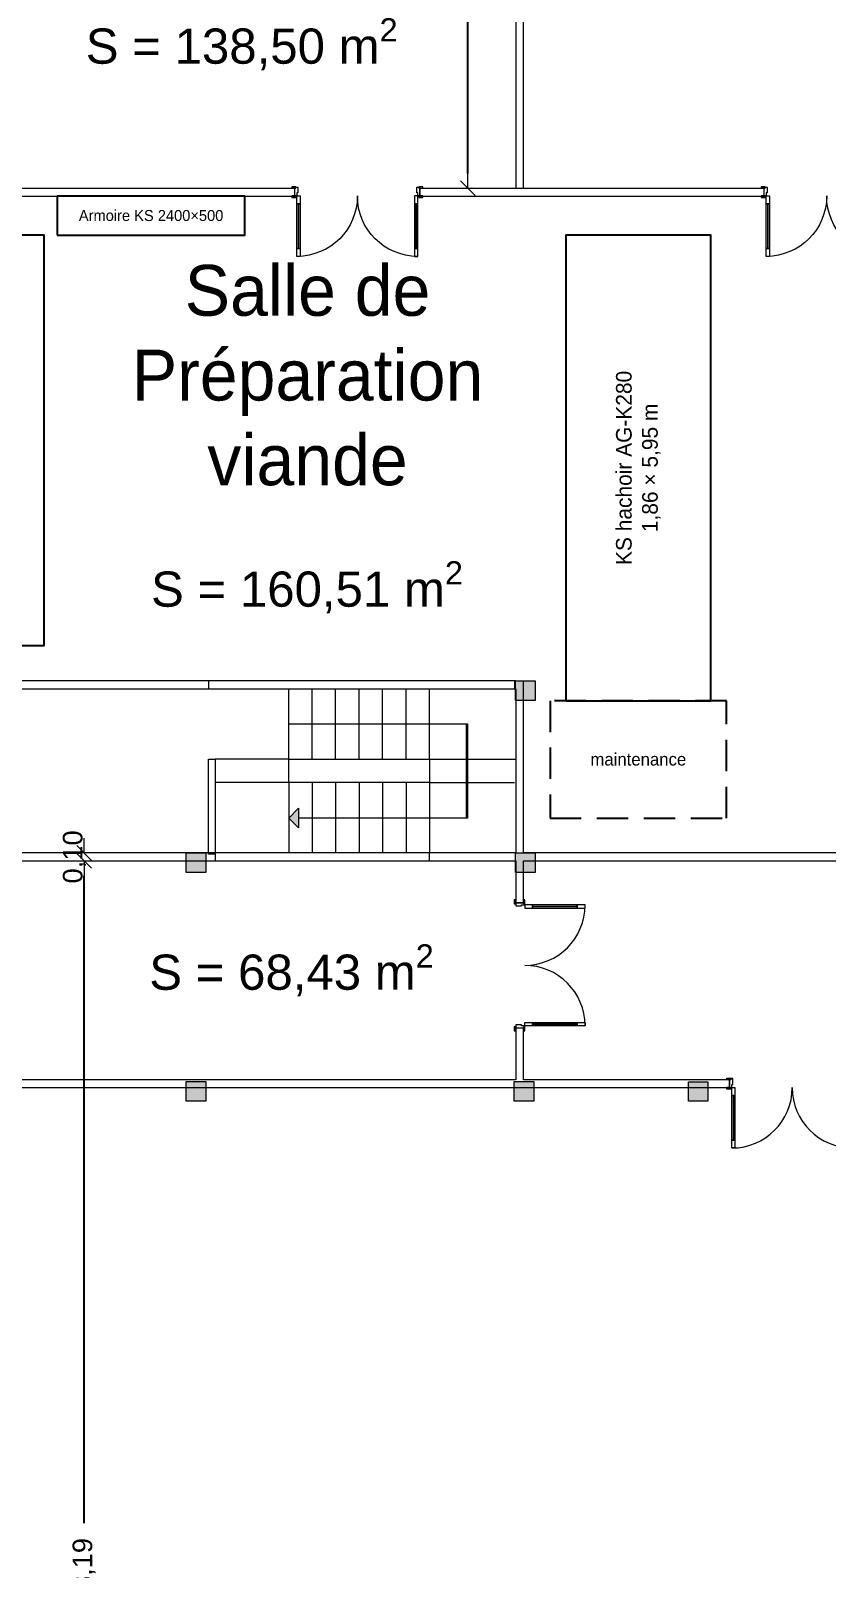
# Model space of a CAD drawing. Header units: millimetres. Extents: x 141848 to 1648660, y -821378 to -151356.
# Drawn here: x 227662 to 237844, y -244264 to -224593 of the extents above; entities that cross this region are included whole.
import ezdxf

# ---------------------------------------------------------------- set-up
doc = ezdxf.new("R2010")
doc.units = ezdxf.units.MM
doc.header["$MEASUREMENT"] = 0
doc.linetypes.add('DASHED', pattern=[600, 400, -200])
for name, color, linetype in [('ASSIETTE', 7, 'Continuous'), ('Cotations - 1_100', 7, 'Continuous'), ('Equipement - Process', 6, 'Continuous'), ('Hachure', 7, 'Continuous'), ('Intérieur - Agencement', 7, 'Continuous'), ('Nouveau_Co-Structure', 7, 'Continuous'), ('Portes ARCHICAD', 7, 'Continuous'), ('Structure - Murs extérieurs', 7, 'Continuous')]:
    doc.layers.add(name, color=color, linetype=linetype)
doc.styles.add('STYLE_GENERE_1', font='')
doc.styles.add('STYLE_GENERE_2', font='')
doc.styles.get('STYLE_GENERE_1').set_extended_font_data('Agency FB')
doc.styles.get('STYLE_GENERE_2').set_extended_font_data('Arial')
doc.dimstyles.new('STYLE_GENERE__1', dxfattribs={"dimtxt": 250, "dimasz": 190, "dimexe": 1.25, "dimexo": 0.625, "dimgap": 0, "dimtad": 1, "dimlfac": 0.001, "dimtxsty": 'STYLE_GENERE_2', "dimblk": 'ARROWHEAD_6', "dimblk1": 'ARROWHEAD_6', "dimblk2": 'ARROWHEAD_6', "dimcen": 2.5, "dimse1": 1, "dimse2": 1, "dimclrd": 7, "dimclre": 7, "dimclrt": 7, "dimazin": 3, "dimtfac": 1, "dimtmove": 0, "dimatfit": 3})
doc.dimstyles.new('STYLE_GENERE__4', dxfattribs={"dimtxt": 250, "dimasz": 190, "dimexe": 1.25, "dimexo": 0.625, "dimgap": 0, "dimtad": 1, "dimlfac": 0.001, "dimtxsty": 'STYLE_GENERE_2', "dimblk": 'ARROWHEAD_6', "dimblk1": 'ARROWHEAD_6', "dimblk2": 'ARROWHEAD_6', "dimcen": 2.5, "dimse1": 1, "dimse2": 1, "dimclrd": 7, "dimclre": 7, "dimclrt": 7, "dimazin": 3, "dimtfac": 1, "dimtmove": 0, "dimatfit": 3})

# ---------------------------------------------------------------- blocks, each defined once
blk = doc.blocks.new('Porte double 25_7')
at = {"layer": 'Portes ARCHICAD', "color": 7, "linetype": 'Continuous', "lineweight": 5}
for p, q in [((-772, 772), (-772, 672)), ((-732, 772), (-772, 772)), ((-772, 672), (-732, 672)), ((-752, 672), (-752, 100)), ((-732, 672), (-732, 772)), ((732, 672), (732, 772)), ((732, 772), (772, 772)), ((772, 672), (732, 672)), ((752, 672), (752, 100)), ((772, 772), (772, 672)), ((-837, 0), (-837, 19)), ((-837, 19), (-787, 19)), ((-787, 0), (-837, 0)), ((-800, 0), (-837, 0)), ((-800, 0), (-837, 0)), ((-772, 0), (-800, 0)), ((-800, 0), (-800, -115)), ((-800, 0), (-800, -100)), ((-800, 0), (-800, -100)), ((-787, 19), (-787, 0)), ((-732, 100), (-772, 100)), ((-772, 100), (-772, 0)), ((-772, -40), (-772, 0)), ((-772, 0), (-732, 0)), ((-732, 0), (-732, 100)), ((732, 0), (732, 100)), ((732, 100), (772, 100)), ((772, 0), (732, 0)), ((772, 100), (772, 0)), ((800, 0), (772, 0)), ((772, 0), (772, -40)), ((787, 19), (837, 19)), ((787, 0), (787, 19)), ((837, 0), (787, 0)), ((800, -115), (800, 0)), ((800, 0), (800, -100)), ((800, 0), (800, -100)), ((800, 0), (837, 0)), ((800, 0), (837, 0)), ((837, 19), (837, 0)), ((-837, -119), (-837, -100)), ((-837, -100), (-787, -100)), ((-800, -100), (-837, -100)), ((-800, -100), (-837, -100)), ((-787, -119), (-837, -119)), ((-800, -115), (-760, -115)), ((-787, -100), (-787, -119)), ((-760, -40), (-772, -40)), ((-760, -115), (-760, -40)), ((772, -40), (760, -40)), ((760, -40), (760, -115)), ((760, -115), (800, -115)), ((787, -100), (837, -100)), ((787, -119), (787, -100)), ((837, -119), (787, -119)), ((800, -100), (837, -100)), ((800, -100), (837, -100)), ((837, -100), (837, -119))]:
    blk.add_line(p, q, dxfattribs=at)
at = {"layer": 'Portes ARCHICAD', "color": 7, "linetype": 'Continuous', "lineweight": 5, "flags": 128}
for points in [[(-772, 672), (-772, 100), (-752, 100), (-752, 672)], [(-752, 672), (-752, 100), (-732, 100), (-732, 672)], [(752, 672), (752, 100), (732, 100), (732, 672)], [(772, 672), (772, 100), (752, 100), (752, 672)]]:
    blk.add_lwpolyline(points, close=True, dxfattribs=at)
at = {"layer": 'Portes ARCHICAD', "color": 7, "linetype": 'Continuous', "lineweight": 5}
for centre, start, end in [((-772, 0), 0, 90), ((772, 0), 90, 180)]:
    blk.add_arc(centre, 772, start, end, dxfattribs=at)
blk = doc.blocks.new('Mur_136_1', base_point=(219226, -248106))
at = {"layer": 'Structure - Murs extérieurs', "color": 7, "linetype": 'Continuous', "lineweight": 5}
for p, q in [((236597, -248006), (236560, -248006)), ((236597, -248106), (236597, -248006)), ((236597, -248106), (236560, -248106))]:
    blk.add_line(p, q, dxfattribs=at)
at = {"layer": 'Structure - Murs extérieurs', "color": 7, "linetype": 'Continuous', "lineweight": 5, "flags": 128}
for points in [[(233861, -248006), (221174, -248006)], [(236597, -248006), (233961, -248006)], [(221174, -248106), (236597, -248106)]]:
    blk.add_lwpolyline(points, dxfattribs=at)
at = {"layer": 'Portes ARCHICAD', "color": 7, "linetype": 'Continuous', "lineweight": 5, "zscale": 1000, "rotation": 180}
blk.add_blockref('Porte double 25_7', (237397, -248106), dxfattribs=at)
blk = doc.blocks.new('Mur_138_1', base_point=(219226, -245206))
at = {"layer": 'Structure - Murs extérieurs', "color": 7, "linetype": 'Continuous', "lineweight": 5, "flags": 128}
for points in [[(233861, -245106), (219506, -245106)], [(219506, -245206), (233861, -245206)], [(242018, -245106), (233961, -245106)], [(233961, -245206), (242018, -245206)]]:
    blk.add_lwpolyline(points, dxfattribs=at)
blk = doc.blocks.new('Porte double 25_8')
at = {"layer": 'Portes ARCHICAD', "color": 7, "linetype": 'Continuous', "lineweight": 5}
for p, q in [((-772, 772), (-772, 672)), ((-732, 772), (-772, 772)), ((-772, 672), (-732, 672)), ((-752, 672), (-752, 100)), ((-732, 672), (-732, 772)), ((732, 672), (732, 772)), ((732, 772), (772, 772)), ((772, 672), (732, 672)), ((752, 672), (752, 100)), ((772, 772), (772, 672)), ((-787, 4), (-837, 4)), ((-837, 4), (-837, -15)), ((-772, 0), (-800, 0)), ((-800, 0), (-800, -115)), ((-787, -15), (-787, 4)), ((-732, 100), (-772, 100)), ((-772, 100), (-772, 0)), ((-772, -40), (-772, 0)), ((-772, 0), (-732, 0)), ((-732, 0), (-732, 100)), ((732, 0), (732, 100)), ((732, 100), (772, 100)), ((772, 0), (732, 0)), ((772, 100), (772, 0)), ((800, 0), (772, 0)), ((772, 0), (772, -40)), ((837, 4), (787, 4)), ((787, 4), (787, -15)), ((800, -115), (800, 0)), ((837, -15), (837, 4)), ((-837, -15), (-787, -15)), ((-800, -15), (-837, -15)), ((-800, -15), (-837, -15)), ((-787, -115), (-837, -115)), ((-837, -115), (-837, -134)), ((-800, -115), (-837, -115)), ((-800, -115), (-837, -115)), ((-837, -134), (-787, -134)), ((-800, -115), (-800, -15)), ((-800, -115), (-800, -15)), ((-800, -115), (-760, -115)), ((-787, -134), (-787, -115)), ((-760, -40), (-772, -40)), ((-760, -115), (-760, -40)), ((772, -40), (760, -40)), ((760, -40), (760, -115)), ((760, -115), (800, -115)), ((787, -15), (837, -15)), ((837, -115), (787, -115)), ((787, -115), (787, -134)), ((787, -134), (837, -134)), ((800, -115), (800, -15)), ((800, -115), (800, -15)), ((800, -15), (837, -15)), ((800, -15), (837, -15)), ((800, -115), (837, -115)), ((800, -115), (837, -115)), ((837, -134), (837, -115))]:
    blk.add_line(p, q, dxfattribs=at)
at = {"layer": 'Portes ARCHICAD', "color": 7, "linetype": 'Continuous', "lineweight": 5, "flags": 128}
for points in [[(-772, 672), (-772, 100), (-752, 100), (-752, 672)], [(-752, 672), (-752, 100), (-732, 100), (-732, 672)], [(752, 672), (752, 100), (732, 100), (732, 672)], [(772, 672), (772, 100), (752, 100), (752, 672)]]:
    blk.add_lwpolyline(points, close=True, dxfattribs=at)
at = {"layer": 'Portes ARCHICAD', "color": 7, "linetype": 'Continuous', "lineweight": 5}
for centre, start, end in [((-772, 0), 0, 90), ((772, 0), 90, 180)]:
    blk.add_arc(centre, 772, start, end, dxfattribs=at)
blk = doc.blocks.new('Mur_139_1', base_point=(233861, -248106))
at = {"layer": 'Structure - Murs extérieurs', "color": 7, "linetype": 'Continuous', "lineweight": 5}
for p, q in [((233861, -245743), (233861, -245706)), ((233861, -245743), (233961, -245743)), ((233961, -245743), (233961, -245706)), ((233861, -247343), (233861, -247380)), ((233861, -247343), (233961, -247343)), ((233961, -247343), (233961, -247380))]:
    blk.add_line(p, q, dxfattribs=at)
at = {"layer": 'Structure - Murs extérieurs', "color": 7, "linetype": 'Continuous', "lineweight": 5, "flags": 128}
for points in [[(233961, -245106), (233961, -242906)], [(233861, -243006), (233861, -245106)], [(233861, -245206), (233861, -245743)], [(233961, -245743), (233961, -245206)], [(233861, -247343), (233861, -248006)], [(233961, -248006), (233961, -247343)]]:
    blk.add_lwpolyline(points, dxfattribs=at)
at = {"layer": 'Portes ARCHICAD', "color": 7, "linetype": 'Continuous', "lineweight": 5, "zscale": 1000, "rotation": 270}
blk.add_blockref('Porte double 25_8', (233976, -246543), dxfattribs=at)
blk = doc.blocks.new('Mur_170_1', base_point=(233861, -243006))
at = {"layer": 'Structure - Murs extérieurs', "color": 7, "linetype": 'Continuous', "lineweight": 5}
for p, q in [((221586, -242906), (221601, -242906)), ((221586, -242906), (221586, -242921)), ((221586, -242921), (221586, -243006))]:
    blk.add_line(p, q, dxfattribs=at)
at = {"layer": 'Structure - Murs extérieurs', "color": 7, "linetype": 'Continuous', "lineweight": 5, "flags": 128}
for points in [[(233861, -242906), (221601, -242906)], [(221586, -243006), (233861, -243006)]]:
    blk.add_lwpolyline(points, dxfattribs=at)
blk = doc.blocks.new('Ligne_4_1', base_point=(233246, -244659))
at = {"layer": 'Structure - Murs extérieurs', "linetype": 'Continuous', "lineweight": 5, "true_color": 0x990000}
blk.add_hatch(color=14, dxfattribs=at).paths.add_polyline_path([(230959, -244659), (231084, -244784), (231084, -244534)])
at = {"layer": 'Structure - Murs extérieurs', "color": 14, "linetype": 'Continuous', "lineweight": 5, "true_color": 0x990000}
for p, q in [((230959, -244659), (231084, -244534)), ((230959, -244659), (231084, -244784)), ((231084, -244534), (231084, -244784))]:
    blk.add_line(p, q, dxfattribs=at)
at = {"layer": 'Structure - Murs extérieurs', "color": 8, "linetype": 'Continuous', "lineweight": 5}
blk.add_line((233246, -244659), (231084, -244659), dxfattribs=at)
blk = doc.blocks.new('ARROWHEAD_6')
at = {"color": 0, "linetype": 'Continuous', "lineweight": 0}
for p, q in [((0, 0), (-1, 0)), ((-0.5, -0.5), (0.5, 0.5))]:
    blk.add_line(p, q, dxfattribs=at)
blk = doc.blocks.new('*D1168')
at = {"layer": 'Defpoints'}
for p in [(220826, -235206), (231726, -235106), (231726, -235206)]:
    blk.add_point(p, dxfattribs=at)
at = {"layer": 'Cotations - 1_100', "color": 7, "xscale": 190, "yscale": 190}
for p, rotation in [((220826, -235106), 270), ((220826, -235206), 90)]:
    blk.add_blockref('ARROWHEAD_6', p, dxfattribs=dict(at, rotation=rotation))
at = {"layer": 'Cotations - 1_100', "color": 7, "insert": (220701, -235156), "char_height": 250, "attachment_point": 5, "rotation": 90, "style": 'STYLE_GENERE_2'}
blk.add_mtext('\\A1;{\\pql;\\fArial|b0|i0|c0|p38;0,10}', dxfattribs=at)
blk = doc.blocks.new('*D1169')
at = {"color": 7}
for p, q in [((220826, -228079), (220826, -222493)), ((220826, -234916), (220826, -229329))]:
    blk.add_line(p, q, dxfattribs=at)
at = {"layer": 'Defpoints'}
for p in [(220803, -222303), (220826, -235106), (231726, -235106)]:
    blk.add_point(p, dxfattribs=at)
at = {"layer": 'Cotations - 1_100', "color": 7, "xscale": 190, "yscale": 190}
for p, rotation in [((220826, -222303), 90), ((220826, -235106), 270)]:
    blk.add_blockref('ARROWHEAD_6', p, dxfattribs=dict(at, rotation=rotation))
at = {"layer": 'Cotations - 1_100', "color": 7, "insert": (220826, -228704), "char_height": 250, "attachment_point": 5, "rotation": 90, "style": 'STYLE_GENERE_2'}
blk.add_mtext('\\A1;{\\pql;\\fArial|b0|i0|c0|p38;12,80}', dxfattribs=at)
blk = doc.blocks.new('*D1174')
at = {"layer": 'Defpoints'}
for p in [(228345, -235206), (231726, -235106), (231726, -235206)]:
    blk.add_point(p, dxfattribs=at)
at = {"layer": 'Cotations - 1_100', "color": 7, "xscale": 190, "yscale": 190}
for p, rotation in [((228345, -235106), 270), ((228345, -235206), 90)]:
    blk.add_blockref('ARROWHEAD_6', p, dxfattribs=dict(at, rotation=rotation))
at = {"layer": 'Cotations - 1_100', "color": 7, "insert": (228220, -235156), "char_height": 250, "attachment_point": 5, "rotation": 90, "style": 'STYLE_GENERE_2'}
blk.add_mtext('\\A1;{\\pql;\\fArial|b0|i0|c0|p38;0,10}', dxfattribs=at)
blk = doc.blocks.new('*D1180')
at = {"color": 7}
for p, q in [((223659, -236106), (223659, -235396)), ((223659, -237816), (223659, -237106))]:
    blk.add_line(p, q, dxfattribs=at)
at = {"layer": 'Defpoints'}
for p in [(231726, -235206), (219506, -238006), (223659, -238006)]:
    blk.add_point(p, dxfattribs=at)
at = {"layer": 'Cotations - 1_100', "color": 7, "xscale": 190, "yscale": 190}
for p, rotation in [((223659, -235206), 90), ((223659, -238006), 270)]:
    blk.add_blockref('ARROWHEAD_6', p, dxfattribs=dict(at, rotation=rotation))
at = {"layer": 'Cotations - 1_100', "color": 7, "insert": (223659, -236606), "char_height": 250, "attachment_point": 5, "rotation": 90, "style": 'STYLE_GENERE_2'}
blk.add_mtext('\\A1;{\\pql;\\fArial|b0|i0|c0|p38;2,80}', dxfattribs=at)
blk = doc.blocks.new('*D1181')
at = {"layer": 'Defpoints'}
for p in [(223659, -235206), (231726, -235106), (231726, -235206)]:
    blk.add_point(p, dxfattribs=at)
at = {"layer": 'Cotations - 1_100', "color": 7, "xscale": 190, "yscale": 190}
for p, rotation in [((223659, -235106), 270), ((223659, -235206), 90)]:
    blk.add_blockref('ARROWHEAD_6', p, dxfattribs=dict(at, rotation=rotation))
at = {"layer": 'Cotations - 1_100', "color": 7, "insert": (223534, -235156), "char_height": 250, "attachment_point": 5, "rotation": 90, "style": 'STYLE_GENERE_2'}
blk.add_mtext('\\A1;{\\pql;\\fArial|b0|i0|c0|p38;0,10}', dxfattribs=at)
blk = doc.blocks.new('*D1186')
at = {"color": 7}
for p, q in [((220826, -243535), (220826, -235396)), ((220826, -252925), (220826, -244785))]:
    blk.add_line(p, q, dxfattribs=at)
at = {"layer": 'Defpoints'}
for p in [(231726, -235206), (219506, -253115), (220826, -253115)]:
    blk.add_point(p, dxfattribs=at)
at = {"layer": 'Cotations - 1_100', "color": 7, "xscale": 190, "yscale": 190}
for p, rotation in [((220826, -235206), 90), ((220826, -253115), 270)]:
    blk.add_blockref('ARROWHEAD_6', p, dxfattribs=dict(at, rotation=rotation))
at = {"layer": 'Cotations - 1_100', "color": 7, "insert": (220826, -244160), "char_height": 250, "attachment_point": 5, "rotation": 90, "style": 'STYLE_GENERE_2'}
blk.add_mtext('\\A1;{\\pql;\\fArial|b0|i0|c0|p38;17,91}', dxfattribs=at)
blk = doc.blocks.new('*D1188')
at = {"color": 7}
for p, q in [((228345, -243676), (228345, -235396)), ((228345, -253206), (228345, -244926))]:
    blk.add_line(p, q, dxfattribs=at)
at = {"layer": 'Defpoints'}
for p in [(231726, -235206), (228345, -253396), (244226, -253396)]:
    blk.add_point(p, dxfattribs=at)
at = {"layer": 'Cotations - 1_100', "color": 7, "xscale": 190, "yscale": 190}
for p, rotation in [((228345, -235206), 90), ((228345, -253396), 270)]:
    blk.add_blockref('ARROWHEAD_6', p, dxfattribs=dict(at, rotation=rotation))
at = {"layer": 'Cotations - 1_100', "color": 7, "insert": (228345, -244301), "char_height": 250, "attachment_point": 5, "rotation": 90, "style": 'STYLE_GENERE_2'}
blk.add_mtext('\\A1;{\\pql;\\fArial|b0|i0|c0|p38;18,19}', dxfattribs=at)
blk = doc.blocks.new('*D1216')
at = {"color": 7}
for p, q in [((233250, -216081), (233250, -206996)), ((233250, -226416), (233250, -217331))]:
    blk.add_line(p, q, dxfattribs=at)
at = {"layer": 'Defpoints'}
for p in [(233250, -206806), (233250, -226606), (233250, -226606)]:
    blk.add_point(p, dxfattribs=at)
at = {"layer": 'Cotations - 1_100', "color": 7, "xscale": 190, "yscale": 190}
for p, rotation in [((233250, -206806), 90), ((233250, -226606), 270)]:
    blk.add_blockref('ARROWHEAD_6', p, dxfattribs=dict(at, rotation=rotation))
at = {"layer": 'Cotations - 1_100', "color": 7, "insert": (233125, -216706), "char_height": 250, "attachment_point": 5, "rotation": 90, "style": 'STYLE_GENERE_2'}
blk.add_mtext('\\A1;{\\pql;\\fArial|b0|i0|c0|p38;19,80}', dxfattribs=at)

msp = doc.modelspace()

# ---------------------------------------------------------------- hatches: boundary and pattern name
at = {"layer": 'Nouveau_Co-Structure', "linetype": 'Continuous', "lineweight": 5}
for points in [[(233858.443, -232905.571), (233858.443, -233155.571), (234108.443, -233155.571), (234108.443, -232905.571)], [(229648.443, -235105.571), (229648.443, -235355.571), (229898.443, -235355.571), (229898.443, -235105.571)], [(233858.443, -235105.571), (233858.443, -235355.571), (234108.443, -235355.571), (234108.443, -235105.571)], [(229648.591, -238029.597), (229648.591, -238279.597), (229898.591, -238279.597), (229898.591, -238029.597)], [(233841.67, -238029.597), (233841.67, -238279.597), (234091.67, -238279.597), (234091.67, -238029.597)], [(236069.217, -238030.948), (236069.217, -238280.948), (236319.217, -238280.948), (236319.217, -238030.948)]]:
    msp.add_hatch(color=1, dxfattribs=at).paths.add_polyline_path(points)

# ---------------------------------------------------------------- linework, layer by layer
at = {"layer": 'ASSIETTE', "color": 7, "linetype": 'Continuous', "lineweight": 5}
for p, q in [((230959.414, -233905.571), (230959.414, -233005.571)), ((231259.414, -233905.571), (231259.414, -233005.571)), ((231559.414, -233905.571), (231559.414, -233005.571)), ((231859.414, -233905.571), (231859.414, -233005.571)), ((232159.414, -233905.571), (232159.414, -233005.571)), ((232459.414, -233905.571), (232459.414, -233005.571)), ((232759.414, -233905.571), (232759.414, -233005.571)), ((230959.414, -233905.571), (230017.955, -233905.571)), ((230959.414, -234205.571), (230959.414, -233905.571)), ((230959.414, -233905.571), (232759.414, -233905.571)), ((232759.414, -233905.571), (232759.414, -234205.571)), ((232759.414, -233905.571), (233861.034, -233905.571)), ((230959.414, -234205.571), (230017.955, -234205.571)), ((232759.414, -234205.571), (230959.414, -234205.571)), ((230959.414, -234205.571), (230959.414, -235105.571)), ((231259.414, -234205.571), (231259.414, -235105.571)), ((231559.414, -234205.571), (231559.414, -235105.571)), ((231859.414, -234205.571), (231859.414, -235105.571)), ((232159.414, -234205.571), (232159.414, -235105.571)), ((232459.414, -234205.571), (232459.414, -235105.571)), ((232759.414, -234205.571), (232759.414, -235105.571)), ((232759.414, -234205.571), (233846.034, -234205.571))]:
    msp.add_line(p, q, dxfattribs=at)
for points in [[(229932.955, -232905.571), (229932.955, -233005.571), (233849.151, -233005.571), (233849.151, -232905.571)], [(229932.955, -233905.571), (230017.955, -233905.571), (230017.955, -235120.571), (229932.955, -235120.571)], [(230017.955, -235205.571), (232759.414, -235205.571), (232759.414, -235105.571), (230017.955, -235105.571)]]:
    msp.add_lwpolyline(points, close=True, dxfattribs=at)
at = {"layer": 'Equipement - Process'}
for points in [[(228000, -227206), (230400, -227206), (230400, -226706), (228000, -226706)], [(223000, -232453), (227834, -232453), (227834, -227206), (223000, -227206)], [(234500, -233159), (236358, -233159), (236358, -227206), (234500, -227206)]]:
    msp.add_lwpolyline(points, close=True, dxfattribs=at)
at = {"layer": 'Equipement - Process', "linetype": 'DASHED'}
msp.add_lwpolyline([(234300, -234659), (236558, -234659), (236558, -233159), (234300, -233159)], close=True, dxfattribs=at)
at = {"layer": 'Nouveau_Co-Structure', "color": 255, "linetype": 'Continuous', "lineweight": 5}
msp.add_line((233228.035, -233455.571), (233228.035, -234658.568), dxfattribs=at)
at = {"layer": 'Nouveau_Co-Structure', "color": 7, "linetype": 'Continuous', "lineweight": 5}
for points in [[(233858.443, -232905.571), (234108.443, -232905.571), (234108.443, -233155.571), (233858.443, -233155.571)], [(229648.443, -235105.571), (229898.443, -235105.571), (229898.443, -235355.571), (229648.443, -235355.571)], [(233858.443, -235105.571), (234108.443, -235105.571), (234108.443, -235355.571), (233858.443, -235355.571)], [(229648.591, -238029.597), (229898.591, -238029.597), (229898.591, -238279.597), (229648.591, -238279.597)], [(233841.67, -238029.597), (234091.67, -238029.597), (234091.67, -238279.597), (233841.67, -238279.597)], [(236069.217, -238030.948), (236319.217, -238030.948), (236319.217, -238280.948), (236069.217, -238280.948)]]:
    msp.add_lwpolyline(points, close=True, dxfattribs=at)
at = {"layer": 'Structure - Murs extérieurs', "color": 8, "linetype": 'Continuous', "lineweight": 5}
for p, q in [((230959.414, -233455.571), (233245.625, -233455.571)), ((233245.625, -233455.571), (233245.625, -234658.568))]:
    msp.add_line(p, q, dxfattribs=at)
at = {"layer": 'Structure - Murs extérieurs', "color": 7, "linetype": 'Continuous', "lineweight": 5, "flags": 128}
for points in [[(233861.034, -208582.617), (233861.034, -226606)], [(233961.034, -226606), (233961.034, -208582.617)]]:
    msp.add_lwpolyline(points, dxfattribs=at)
at = {"layer": 'Structure - Murs extérieurs', "color": 7, "lineweight": 5}
for points in [[(221501, -226606), (231037, -226606)], [(221501, -226706), (231037, -226706)], [(231037, -226706), (231037, -226606)], [(232637, -226606), (237037, -226606)], [(232637, -226706), (232637, -226606)], [(232637, -226706), (237037, -226706)], [(237037, -226706), (237037, -226606)]]:
    msp.add_lwpolyline(points, dxfattribs=at)

# ---------------------------------------------------------------- block references
at = {"layer": 'Portes ARCHICAD', "color": 7, "linetype": 'Continuous', "lineweight": 5, "xscale": -1, "zscale": 1000, "rotation": 180}
for p in [(231837, -226705.571), (237837, -226705.571)]:
    msp.add_blockref('Porte double 25_7', p, dxfattribs=at)
at = {"layer": 'Structure - Murs extérieurs', "color": 7, "lineweight": 5}
for name, p in [('Mur_170_1', (233861.034, -233005.571)), ('Mur_139_1', (233861.034, -238105.571)), ('Mur_138_1', (219225.542, -235205.571)), ('Mur_136_1', (219225.542, -238105.571))]:
    msp.add_blockref(name, p, dxfattribs=at)
at = {"layer": 'Structure - Murs extérieurs', "color": 8, "linetype": 'Continuous', "lineweight": 5}
msp.add_blockref('Ligne_4_1', (233245.625, -234658.568), dxfattribs=at)

# ---------------------------------------------------------------- texts
at = {"layer": 'Equipement - Process', "attachment_point": 5, "style": 'STYLE_GENERE_1'}
for s, insert, char_height in [('\\A1;{\\pqc;Armoire KS 2400×500}', (229200, -226956), 140), ('\\A1;{\\pqc;maintenance}', (235429, -233909), 160)]:
    msp.add_mtext(s, dxfattribs=dict(at, insert=insert, char_height=char_height))
at = {"layer": 'Equipement - Process', "insert": (235429, -230182), "char_height": 200, "attachment_point": 5, "rotation": 90, "style": 'STYLE_GENERE_1'}
msp.add_mtext('\\A1;{\\pqc;KS hachoir AG-K280\\P1,86 × 5,95 m}', dxfattribs=at)
at = {"layer": 'Hachure', "insert": (231200, -229000), "char_height": 650, "attachment_point": 5, "style": 'STYLE_GENERE_1'}
msp.add_mtext('\\A1;{\\pqc;\\fAgency FB|b0|i0|c0|p34;Salle de\\PPréparation\\Pviande}', dxfattribs=at)
at = {"layer": 'Intérieur - Agencement', "color": 5, "char_height": 450, "attachment_point": 5, "style": 'STYLE_GENERE_2'}
for s, insert in [('\\A1;{\\pqc;\\fArial|b0|i0|c0|p38;S = 138,50 m{\\H0.66x;\\S2^ ;}}', (230358, -224765.308)), ('\\A1;{\\pqc;\\fArial|b0|i0|c0|p38;S = 160,51 m{\\H0.66x;\\S2^ ;}}', (231193, -231708.058)), ('\\A1;{\\pqc;\\fArial|b0|i0|c0|p38;S = 68,43 m{\\H0.66x;\\S2^ ;}}', (230995, -236606))]:
    msp.add_mtext(s, dxfattribs=dict(at, insert=insert))

# ---------------------------------------------------------------- dimensions: what is measured, and where the dimension line sits
at = {"layer": 'Cotations - 1_100'}
dim = msp.add_linear_dim(base=(233250, -226606), p1=(233250, -226606), p2=(233250, -206806), angle=90, dimstyle='STYLE_GENERE__1', override={"dimzin": 0}, dxfattribs=at)
dim.commit()
dim.dimension.update_dxf_attribs({"geometry": '*D1216', "text_midpoint": (233125, -216706)})
at = {"layer": 'Cotations - 1_100', "color": 7, "linetype": 'Continuous', "lineweight": 5}
for base, p1, p2, picture, middle in [((220826.354, -235105.571), (231725.788, -235105.571), (220803.174, -222303.387), '*D1169', (220826.354, -228704.479)), ((220826.354, -235205.571), (231725.788, -235205.571), (231725.788, -235105.571), '*D1168', (220701.354, -235155.571)), ((223658.787, -235205.571), (231725.788, -235205.571), (231725.788, -235105.571), '*D1181', (223533.787, -235155.571)), ((228345.44, -235205.571), (231725.788, -235205.571), (231725.788, -235105.571), '*D1174', (228220.44, -235155.571)), ((223658.787, -238005.571), (219505.542, -238005.571), (231725.788, -235205.571), '*D1180', (223658.787, -236605.571)), ((220826.354, -253114.681), (219505.542, -253114.681), (231725.788, -235205.571), '*D1186', (220826.354, -244160.126)), ((228345.44, -253395.571), (244226.034, -253395.571), (231725.788, -235205.571), '*D1188', (228345.44, -244300.571))]:
    dim = msp.add_linear_dim(base=base, p1=p1, p2=p2, angle=90, dimstyle='STYLE_GENERE__4', override={"dimzin": 0}, dxfattribs=at)
    dim.commit()
    dim.dimension.update_dxf_attribs({"geometry": picture, "text_midpoint": middle})

doc.saveas('drawing.dxf')
